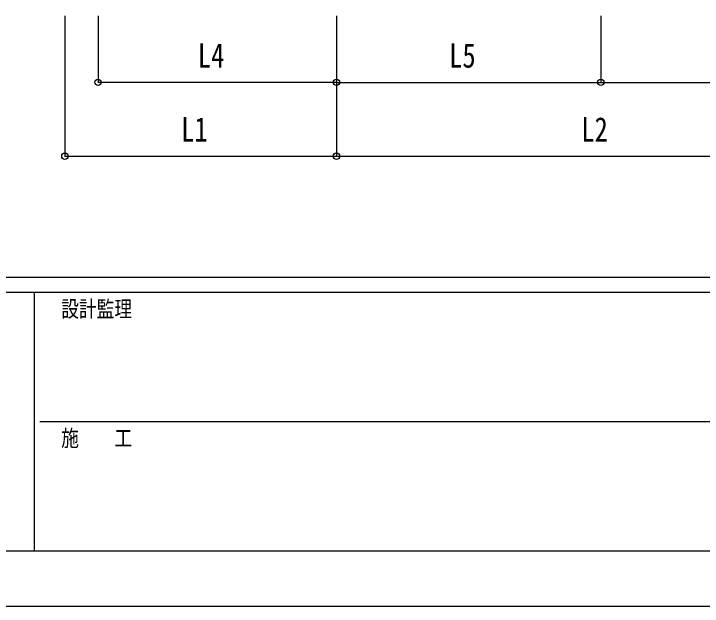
# Model space of a CAD drawing. Units: millimetres, scale not verified. Extents: x -8410 to 8410, y -5941 to 5943.
# Drawn here: x -2665 to -800, y -5937 to -4332 of the extents above; entities that cross this region are included whole.
import ezdxf
from ezdxf.enums import TextEntityAlignment as Align

# ---------------------------------------------------------------- set-up
doc = ezdxf.new("R2010")
doc.units = ezdxf.units.MM
doc.header["$LTSCALE"] = 30
doc.layers.add('0-7_YKK_D', color=6, linetype='Continuous')
doc.layers.add('0-8_YKK_ZWAK', color=7, linetype='Continuous')
doc.styles.add('ＭＳ ゴシック', font='')
doc.styles.get('ＭＳ ゴシック').set_extended_font_data('MS Gothic')

msp = doc.modelspace()

# ---------------------------------------------------------------- linework, layer by layer
at = {"layer": '0-7_YKK_D'}
for p, q in [((-2526.8, -4337.89), (-2526.8, -4718.89)), ((-2436.81, -4337.89), (-2436.81, -4518.89)), ((-1790.81, -4337.89), (-1790.81, -4518.89)), ((-1790.81, -4337.89), (-1790.81, -4518.89)), ((-1790.8, -4337.89), (-1790.8, -4718.89)), ((-1790.8, -4337.89), (-1790.8, -4718.89)), ((-1074.8, -4337.89), (-1074.8, -4518.89)), ((-1074.8, -4337.89), (-1074.8, -4518.89)), ((-1790.81, -4517.89), (-2436.81, -4517.89)), ((-1790.81, -4517.89), (-1074.8, -4517.89)), ((-1074.8, -4517.89), (-358.8, -4517.89)), ((-2526.8, -4717.89), (-1790.8, -4717.89)), ((-1790.8, -4717.89), (-358.8, -4717.89))]:
    msp.add_line(p, q, dxfattribs=at)
for centre in [(-2436.81, -4517.89), (-1790.81, -4517.89), (-1790.81, -4517.89), (-1074.8, -4517.89), (-1074.8, -4517.89), (-2526.8, -4717.89), (-1790.8, -4717.89), (-1790.8, -4717.89)]:
    msp.add_circle(centre, 8.5, dxfattribs=at)
at = {"layer": '0-8_YKK_ZWAK'}
for p, q in [((7790.04, -5046.6), (-7809.96, -5046.6)), ((-2609.96, -5086.6), (-7809.96, -5086.6)), ((-2609.96, -5086.6), (-2609.96, -5786.6)), ((-9.96, -5086.6), (-2609.96, -5086.6)), ((-2594.96, -5436.6), (-9.96, -5436.6)), ((-7809.96, -5786.6), (-2609.96, -5786.6)), ((-2609.96, -5786.6), (-9.96, -5786.6))]:
    msp.add_line(p, q, dxfattribs=at)
msp.add_lwpolyline([(-8410, -5936.6), (8410, -5936.6), (8410, 5943.4), (-8410, 5943.4)], close=True, dxfattribs=at)

# ---------------------------------------------------------------- texts
at = {"layer": '0-7_YKK_D', "style": 'ＭＳ ゴシック', "width": 0.8}
for s, p in [('L4', (-2166.61, -4497.89)), ('L5', (-1485.61, -4497.89)), ('L1', (-2211.6, -4697.89)), ('L2', (-1127.6, -4697.89))]:
    msp.add_text(s, height=65.98, dxfattribs=at).set_placement(p, align=Align.BOTTOM_LEFT)
at = {"layer": '0-8_YKK_ZWAK', "style": 'ＭＳ ゴシック', "width": 0.8}
for s, p in [('設計監理', (-2536.63, -5166.6)), ('施\u3000\u3000工', (-2536.63, -5516.6))]:
    msp.add_text(s, height=43.99, dxfattribs=at).set_placement(p, align=Align.BOTTOM_LEFT)

doc.saveas('drawing.dxf')
